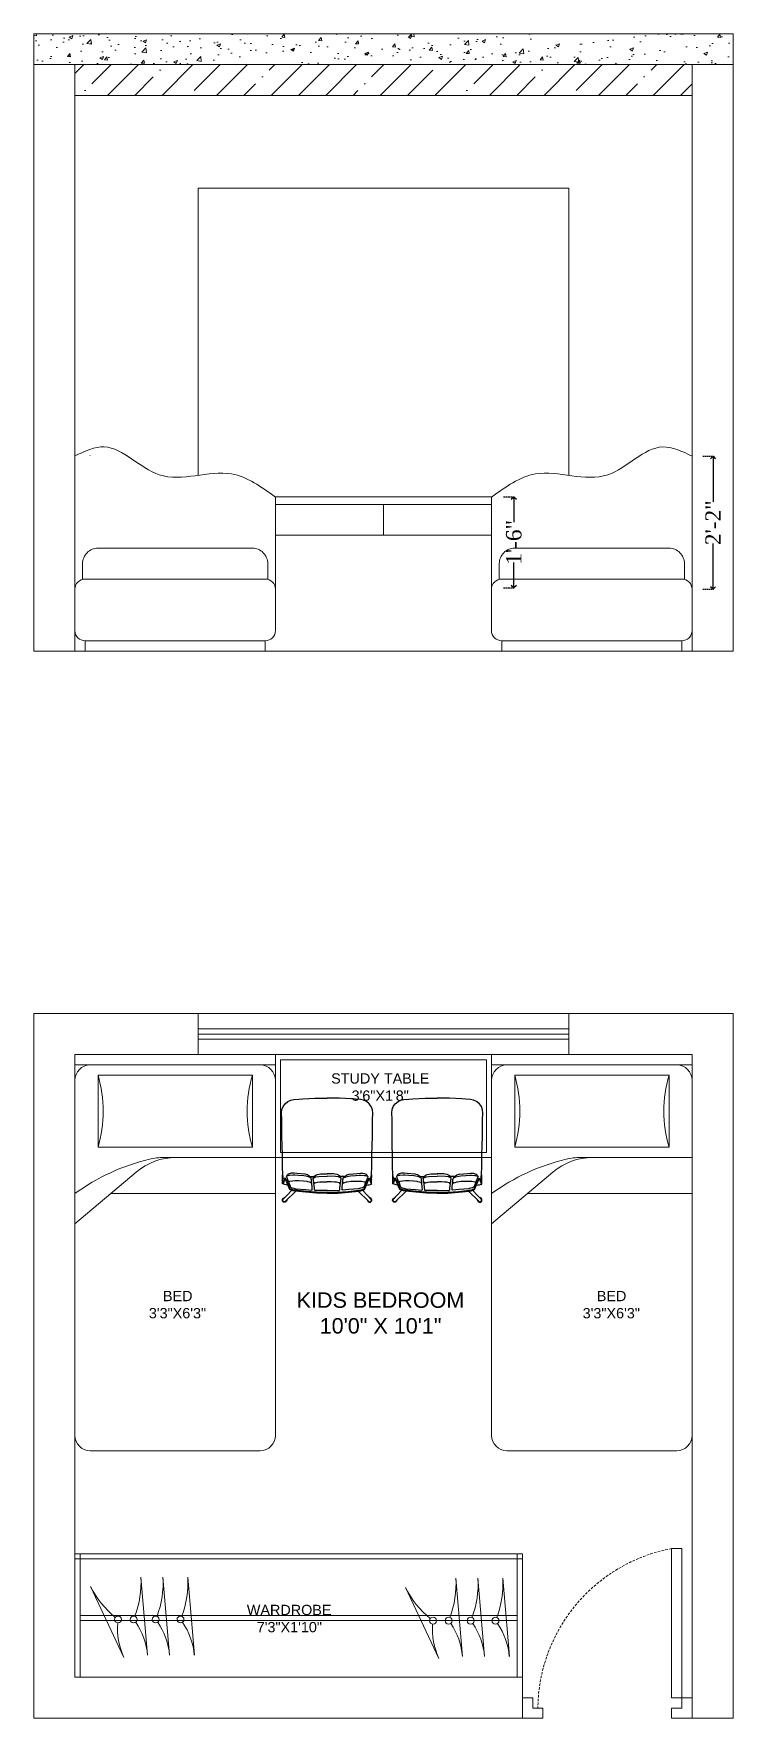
# Model space of a CAD drawing. Header units: inches. Extents: x 2744 to 7136, y -4349 to -2068.
# Drawn here: x 6348.7 to 6484.7, y -2395.6 to -2068.1 of the extents above; entities that cross this region are included whole.
import ezdxf

# ---------------------------------------------------------------- set-up
doc = ezdxf.new("R2010")
doc.units = ezdxf.units.IN
doc.header["$MEASUREMENT"] = 0
doc.header["$PDMODE"] = 32
doc.linetypes.add('DASHED', pattern=[1.5, 0.5, -0.25, 0.5, -0.25])
doc.linetypes.add('DASHED2', pattern=[0.375, 0.25, -0.125])
doc.layers.add('FURNI', color=140, linetype='Continuous', lineweight=18)
doc.layers.add('furniture', color=252, linetype='Continuous', lineweight=13)
doc.layers.add('HATCH', color=251, linetype='Continuous', lineweight=0, transparency=0.75)
doc.layers.add('line_cad-block.com', color=250, linetype='Continuous')
doc.styles.get("Standard").update_dxf_attribs({"font": 'arial.ttf'})
doc.styles.add('syf', font='sylfaen.ttf')
doc.dimstyles.new('MAIN DIM', dxfattribs={"dimtxt": 250, "dimasz": 120, "dimexe": 0.075, "dimexo": 0, "dimgap": 0.03, "dimtad": 0, "dimdec": 0, "dimzin": 0, "dimdsep": 46, "dimtxsty": 'syf', "dimblk": 'OPEN90', "dimcen": 0, "dimclrd": 256, "dimclre": 256, "dimclrt": 3, "dimazin": 0, "dimtfac": 1, "dimtdec": 0, "dimtofl": 0, "dimtmove": 0, "dimatfit": 3, "dimldrblk": 'ORIGIN', "dimfxl": 0, "dimtolj": 1, "dimtzin": 0, "dimarcsym": 0})

# ---------------------------------------------------------------- blocks, each defined once
blk = doc.blocks.new('ytdmn')
at = {"layer": 'FURNI', "color": 35}
blk.add_lwpolyline([(5048.31, -3231.59), (5048.31, -3260.59), (5050.31, -3260.59), (5050.31, -3231.59)], close=True, dxfattribs=at)
for points in [[(5019.31, -3264.59), (5023.31, -3264.59), (5023.31, -3262.59), (5021.31, -3262.59), (5021.31, -3260.59), (5019.31, -3260.59)], [(5052.31, -3264.59), (5048.31, -3264.59), (5048.31, -3262.59), (5050.31, -3262.59), (5050.31, -3260.59), (5052.31, -3260.59)]]:
    blk.add_lwpolyline(points, dxfattribs=at)
at = {"layer": 'FURNI', "color": 35, "linetype": 'DASHED'}
blk.add_arc((5054.24, -3262.97), 31.93, 100.7059, 179.3203, dxfattribs=at)
blk = doc.blocks.new('LEADCHAIR Executive 2014')
at = {"layer": 'line_cad-block.com', "color": 252, "true_color": 0x939598}
for points in [[(-239, 254), (-241, 256), (-243, 261), (-246, 264), (-249, 267), (-253, 268), (-257, 268), (-260, 267), (-264, 264), (-266, 261), (-267, 257), (-267, 253), (-266, 250), (-264, 246), (-260, 244), (-254, 240)], [(-186, 201), (-248, 262), (-251, 265), (-253, 265), (-256, 265), (-259, 265), (-262, 262), (-264, 260), (-265, 257), (-264, 254), (-264, 251), (-262, 249), (-241, 227), (-211, 196)], [(0, 214), (-64, 213), (-127, 208), (-190, 201), (-202, 199), (-211, 196), (-219, 194), (-223, 191), (-227, 184), (-247, 135), (-249, 131), (-251, 130), (-253, 131), (-255, 136), (-259, 147), (-262, 153), (-265, 159)], [(0, 210), (-63, 207), (-126, 203), (-190, 196), (-196, 195), (-204, 193), (-210, 192), (-216, 190), (-220, 188), (-223, 184), (-226, 176), (-245, 133), (-251, 124), (-253, 125), (-263, 146)], [(0, 214), (64, 213), (127, 208), (190, 201), (202, 199), (211, 196), (219, 194), (223, 191), (227, 184), (247, 135), (249, 131), (251, 130), (253, 131), (255, 136), (259, 147), (262, 153), (265, 159)], [(0, 210), (63, 207), (126, 203), (190, 196), (196, 195), (204, 193), (210, 192), (216, 190), (220, 188), (223, 184), (226, 176), (245, 133), (251, 124), (253, 125), (263, 146)], [(186, 201), (248, 262), (251, 265), (253, 265), (256, 265), (259, 265), (262, 262), (264, 260), (265, 257), (264, 254), (264, 251), (262, 249), (241, 227), (211, 196)], [(239, 254), (241, 256), (243, 261), (246, 264), (249, 267), (253, 268), (257, 268), (260, 267), (264, 264), (266, 261), (267, 257), (267, 253), (266, 250), (264, 246), (260, 244), (254, 240)], [(-256, 130), (-260, 128), (-262, 121), (-263, 116), (-265, 102), (-267, 55), (-267, -5), (-269, -78), (-270, -119), (-270, -168), (-270, -225), (-272, -265), (-270, -285), (-263, -303), (-251, -320), (-234, -334), (-217, -342), (-199, -346), (-170, -348), (-146, -350), (-73, -353), (0, -354)], [(-265, 159), (-265, 159), (-266, 159), (-266, 150), (-266, 142), (-266, 139), (-266, 104)], [(-263, 146), (-264, 146), (-264, 146), (-265, 145), (-265, 144), (-266, 131)], [(-234, 166), (-245, 164), (-252, 163), (-265, 159)], [(-98, 152), (-96, 152), (-93, 152), (-92, 152), (-93, 147), (-93, 143), (-94, 138), (-94, 134), (-95, 129), (-96, 124), (-96, 123), (-102, 120), (-107, 118), (-111, 116), (-128, 112), (-140, 110), (-170, 108), (-192, 107), (-204, 107), (-224, 108), (-229, 109), (-241, 113), (-244, 114), (-241, 121), (-237, 132), (-233, 142), (-232, 146), (-229, 151)], [(-96, 123), (-99, 119), (-107, 112), (-117, 105), (-131, 101), (-157, 98), (-180, 97), (-198, 95), (-214, 95), (-221, 97), (-227, 99), (-233, 101), (-237, 105), (-240, 108), (-242, 112), (-243, 113)], [(-92, 195), (-90, 194), (-89, 192), (-90, 180), (-92, 155), (-99, 151), (-106, 149), (-116, 146), (-120, 145), (-142, 142), (-168, 141), (-190, 141), (-206, 142), (-224, 145), (-230, 146), (-230, 147), (-228, 153), (-221, 173), (-219, 176), (-217, 178), (-210, 181), (-199, 184), (-193, 185), (-186, 187), (-130, 192), (-111, 193), (-92, 195)], [(-102, 115), (-89, 115)], [(-89, 115), (-86, 115), (-81, 114), (-73, 111)], [(-71, 153), (-76, 153), (-79, 152), (-80, 152), (-80, 149), (-81, 144), (-82, 136), (-83, 130), (-84, 124), (-67, 117), (-50, 115), (0, 113)], [(-84, 124), (-73, 110), (-68, 107), (-60, 103), (-48, 100), (-39, 99), (-34, 98), (0, 98)], [(0, 198), (-74, 197), (-74, 195), (-75, 193), (-76, 181), (-79, 156), (-78, 155), (-76, 154), (-71, 152), (-57, 148), (-44, 147), (-25, 146), (0, 146)], [(0, 198), (74, 197), (74, 195), (75, 193), (76, 181), (79, 156), (78, 155), (76, 154), (71, 152), (57, 148), (44, 147), (25, 146), (0, 146)], [(71, 153), (76, 153), (79, 152), (80, 152), (80, 149), (81, 144), (82, 136), (83, 130), (84, 124), (67, 117), (50, 115), (0, 113)], [(256, 130), (260, 128), (262, 121), (263, 116), (265, 102), (267, 55), (267, -5), (269, -78), (270, -119), (270, -168), (270, -225), (272, -265), (270, -285), (263, -303), (251, -320), (234, -334), (217, -342), (199, -346), (170, -348), (146, -350), (73, -353), (0, -354)], [(84, 124), (73, 110), (68, 107), (60, 103), (48, 100), (39, 99), (34, 98), (0, 98)], [(89, 115), (86, 115), (81, 114), (73, 111)], [(92, 195), (90, 194), (89, 192), (90, 180), (92, 155), (99, 151), (106, 149), (116, 146), (120, 145), (142, 142), (168, 141), (190, 141), (206, 142), (224, 145), (230, 146), (230, 147), (228, 153), (221, 173), (219, 176), (217, 178), (210, 181), (199, 184), (193, 185), (186, 187), (130, 192), (111, 193), (92, 195)], [(102, 115), (89, 115)], [(98, 152), (96, 152), (93, 152), (92, 152), (93, 147), (93, 143), (94, 138), (94, 134), (95, 129), (96, 124), (96, 123), (102, 120), (107, 118), (111, 116), (128, 112), (140, 110), (170, 108), (192, 107), (204, 107), (224, 108), (229, 109), (241, 113), (244, 114), (241, 121), (237, 132), (233, 142), (232, 146), (229, 151)], [(96, 123), (99, 119), (107, 112), (117, 105), (131, 101), (157, 98), (180, 97), (198, 95), (214, 95), (221, 97), (227, 99), (233, 101), (237, 105), (240, 108), (242, 112), (243, 113)], [(234, 166), (245, 164), (252, 163), (265, 159)], [(263, 146), (264, 146), (264, 146), (265, 145), (265, 144), (266, 131)], [(265, 159), (265, 159), (266, 159), (266, 150), (266, 142), (266, 139), (266, 104)]]:
    blk.add_lwpolyline(points, dxfattribs=at)
blk = doc.blocks.new('46u46 u')
at = {"layer": 'furniture', "color": 133, "lineweight": -2, "true_color": 0x84cdcc}
for p, q in [((1719223.22, 5855.25), (1719238.43, 5853.97)), ((1719223.22, 5850.43), (1719238.43, 5849.14)), ((1719223.22, 5846.14), (1719238.43, 5844.86)), ((1719222.81, 5841.56), (1719236.62, 5835.07))]:
    blk.add_line(p, q, dxfattribs=at)
for centre in [(1719230.18, 5852.56), (1719230.18, 5847.73), (1719230.18, 5843.45), (1719230.18, 5840.42)]:
    blk.add_circle(centre, 0.673, dxfattribs=at)
for centre, radius, start, end in [((1719222.13, 5842.1), 13.19, 55.3487, 85.2486), ((1719237.35, 5835.38), 18.62, 86.6903, 110.6016), ((1719222.13, 5837.28), 13.19, 55.3487, 85.2486), ((1719237.35, 5830.56), 18.62, 86.6903, 110.6016), ((1719222.13, 5833), 13.19, 55.3487, 85.2486), ((1719237.35, 5826.27), 18.62, 86.6903, 110.6016), ((1719228.44, 5853.49), 13.19, 244.7514, 274.6513), ((1719244.98, 5851.7), 18.62, 219.3984, 243.3097)]:
    blk.add_arc(centre, radius, start, end, dxfattribs=at)
blk = doc.blocks.new('fgn')
at = {"color": 0, "linetype": 'ByBlock'}
for p, q in [((5013.31, -3135.59), (5052.31, -3135.59)), ((5013.31, -3137.59), (5013.31, -3135.59)), ((5052.31, -3137.59), (5052.31, -3135.59)), ((5013.31, -3137.59), (5052.31, -3137.59)), ((5017.81, -3139.59), (5017.81, -3153.59)), ((5047.81, -3139.59), (5017.81, -3139.59)), ((5047.81, -3153.59), (5047.81, -3139.59)), ((5013.31, -3209.59), (5013.31, -3140.59)), ((5052.31, -3140.59), (5052.31, -3209.59)), ((5017.81, -3153.59), (5047.81, -3153.59)), ((5052.31, -3155.59), (5030.59, -3155.59)), ((5013.32, -3168.45), (5025.24, -3158.41)), ((5052.31, -3162.59), (5020.31, -3162.59)), ((5049.31, -3212.59), (5016.31, -3212.59))]:
    blk.add_line(p, q, dxfattribs=at)
for centre, radius, start, end in [((5016.31, -3140.59), 3, 90, 180), ((4993.81, -3146.59), 25, 343.7398, 16.2602), ((5071.81, -3146.59), 25, 163.7398, 196.2602), ((5049.31, -3140.59), 3, 0, 90), ((5037.24, -3195.51), 40.69, 103.3928, 126.0202), ((5032.97, -3167.59), 12, 90, 130.1059), ((5030.59, -3167.59), 12, 90, 103.3928), ((5016.31, -3209.59), 3, 180, 270), ((5049.31, -3209.59), 3, 270, 0)]:
    blk.add_arc(centre, radius, start, end, dxfattribs=at)
blk = doc.blocks.new('rtj')
at = {"color": 0, "linetype": 'ByBlock'}
for p, q in [((4932.31, -3135.59), (4971.31, -3135.59)), ((4932.31, -3137.59), (4932.31, -3135.59)), ((4971.31, -3137.59), (4971.31, -3135.59)), ((4932.31, -3137.59), (4971.31, -3137.59)), ((4936.81, -3139.59), (4936.81, -3153.59)), ((4966.81, -3139.59), (4936.81, -3139.59)), ((4966.81, -3153.59), (4966.81, -3139.59)), ((4932.31, -3209.59), (4932.31, -3140.59)), ((4971.31, -3140.59), (4971.31, -3209.59)), ((4936.81, -3153.59), (4966.81, -3153.59)), ((4971.31, -3155.59), (4949.59, -3155.59)), ((4932.32, -3168.45), (4944.24, -3158.41)), ((4971.31, -3162.59), (4939.31, -3162.59)), ((4968.31, -3212.59), (4935.31, -3212.59))]:
    blk.add_line(p, q, dxfattribs=at)
for centre, radius, start, end in [((4935.31, -3140.59), 3, 90, 180), ((4912.81, -3146.59), 25, 343.7398, 16.2602), ((4990.81, -3146.59), 25, 163.7398, 196.2602), ((4968.31, -3140.59), 3, 0, 90), ((4956.24, -3195.51), 40.69, 103.3928, 126.0202), ((4951.97, -3167.59), 12, 90, 130.1059), ((4949.59, -3167.59), 12, 90, 103.3928), ((4935.31, -3209.59), 3, 180, 270), ((4968.31, -3209.59), 3, 270, 0)]:
    blk.add_arc(centre, radius, start, end, dxfattribs=at)
blk = doc.blocks.new('_Open90')
at = {"color": 0, "linetype": 'ByBlock', "lineweight": -2}
for p, q in [((0, 0), (-1, 0)), ((-0.5, 0.5), (0, 0)), ((0, 0), (-0.5, -0.5))]:
    blk.add_line(p, q, dxfattribs=at)
blk = doc.blocks.new('*D63')
at = {"layer": 'Defpoints', "color": 0, "transparency": 16777216}
for p in [(6437.73, -2158.14), (6437.73, -2175.88), (6442.06, -2175.88)]:
    blk.add_point(p, dxfattribs=at)
at = {"layer": 'FURNI', "color": 253, "linetype": 'DASHED2', "lineweight": -2, "transparency": 16777216}
for p, q in [((6440.06, -2158.14), (6442.14, -2158.14)), ((6440.06, -2175.88), (6442.14, -2175.88))]:
    blk.add_line(p, q, dxfattribs=at)
at = {"layer": 'FURNI', "color": 253, "lineweight": -2, "transparency": 16777216}
for p, q in [((6442.06, -2159.14), (6442.06, -2163.11)), ((6442.06, -2174.88), (6442.06, -2170.91))]:
    blk.add_line(p, q, dxfattribs=at)
for p, rotation in [((6442.06, -2158.14), 90), ((6442.06, -2175.88), 270)]:
    blk.add_blockref('_Open90', p, dxfattribs=dict(at, rotation=rotation))
at = {"layer": 'FURNI', "color": 1, "transparency": 16777216, "insert": (6442.06, -2167.01), "char_height": 3, "attachment_point": 5, "rotation": 90, "style": 'syf'}
blk.add_mtext('\\A1;1\'-6"', dxfattribs=at)
blk = doc.blocks.new('_Origin')
at = {"color": 0, "linetype": 'ByBlock', "lineweight": -2}
blk.add_line((0, 0), (-1, 0), dxfattribs=at)
blk.add_circle((0, 0), 0.5, dxfattribs=at)
blk = doc.blocks.new('*D64')
at = {"layer": 'Defpoints', "color": 0, "transparency": 16777216}
for p in [(6476.73, -2150.25), (6476.73, -2176.14), (6480.79, -2176.14)]:
    blk.add_point(p, dxfattribs=at)
at = {"layer": 'FURNI', "color": 253, "linetype": 'DASHED2', "lineweight": -2, "transparency": 16777216}
for p, q in [((6478.79, -2150.25), (6480.87, -2150.25)), ((6478.79, -2176.14), (6480.87, -2176.14))]:
    blk.add_line(p, q, dxfattribs=at)
at = {"layer": 'FURNI', "color": 253, "lineweight": -2, "transparency": 16777216}
for p, q in [((6480.79, -2151.25), (6480.79, -2159.13)), ((6480.79, -2175.14), (6480.79, -2167.26))]:
    blk.add_line(p, q, dxfattribs=at)
for p, rotation in [((6480.79, -2150.25), 90), ((6480.79, -2176.14), 270)]:
    blk.add_blockref('_Open90', p, dxfattribs=dict(at, rotation=rotation))
at = {"layer": 'FURNI', "color": 1, "transparency": 16777216, "insert": (6480.79, -2163.2), "char_height": 3, "attachment_point": 5, "rotation": 90, "style": 'syf'}
blk.add_mtext('\\A1;2\'-2"', dxfattribs=at)

msp = doc.modelspace()

# ---------------------------------------------------------------- hatches: boundary and pattern name
at = {"layer": 'HATCH', "true_color": 0x939598, "transparency": 33554687}
h = msp.add_hatch(dxfattribs=at)
h.set_pattern_fill('AR-CONC', color=252)
h.set_pattern_definition([(50, (937.408, 480.963), (7.172602, -0.6275213), [0.75, -8.25]), (355, (937.408, 480.963), (-1.387513, 7.521921), [0.6, -6.6]), (100.45144, (938.0056, 480.911), (5.7850885, 6.8944), [0.637402, -7.011421]), (46.1842, (937.408, 482.963), (10.672413, -1.655193), [1.125, -12.375]), (96.63564, (938.297, 482.825), (9.34662, 9.741186), [0.956103, -10.517138]), (351.18416, (937.408, 482.963), (9.34662, 9.741186), [0.9, -9.9]), (21, (938.408, 482.463), (5.9690705, -4.026189), [0.75, -8.25]), (326, (938.408, 482.463), (2.433153, 7.2515005), [0.6, -6.6]), (71.45144, (938.905, 482.1276), (8.402224, 3.2253115), [0.637402, -7.011421]), (37.5, (937.408, 480.963), (0.1215986, 3.3289385), [0, -6.52, 0, -6.7, 0, -6.625]), (7.5, (937.408, 480.963), (2.6306954, 3.9441171), [0, -3.82, 0, -6.37, 0, -2.525]), (327.5, (935.178, 480.963), (5.3382244, -0.2255487), [0, -2.5, 0, -7.8, 0, -10.35]), (317.5, (934.178, 480.963), (5.8318617, 1.00105), [0, -3.25, 0, -5.18, 0, -7.35])])
h.paths.add_polyline_path([(6484.73, -2068.14), (6348.73, -2068.14), (6348.73, -2074.14), (6484.73, -2074.14)])
at = {"layer": 'HATCH', "true_color": 0xafd9aa, "transparency": 33554687}
h = msp.add_hatch(dxfattribs=at)
h.set_pattern_fill('ANSI35', color=9, scale=30)
h.set_pattern_definition([(45, (937.408, 480.963), (-5.303301, 5.303301), []), (45, (942.711, 480.963), (-5.303301, 5.303301), [9.375, -1.875, 0, -1.875])])
h.paths.add_polyline_path([(6476.73, -2074.14), (6356.73, -2074.14), (6356.73, -2080.14), (6476.73, -2080.14)])

# ---------------------------------------------------------------- linework, layer by layer
at = {"layer": 'FURNI', "color": 18, "true_color": 0x000000}
for p, q in [((6348.73, -2188.14), (6348.73, -2068.14)), ((6348.73, -2068.14), (6484.73, -2068.14)), ((6484.73, -2188.14), (6484.73, -2068.14)), ((6348.73, -2074.14), (6484.73, -2074.14)), ((6356.73, -2188.14), (6356.73, -2074.14)), ((6476.73, -2188.14), (6476.73, -2074.14)), ((6356.73, -2080.14), (6476.73, -2080.14)), ((6395.73, -2159.64), (6437.73, -2159.64)), ((6416.73, -2165.64), (6416.73, -2159.64)), ((6395.73, -2165.64), (6437.73, -2165.64)), ((6348.73, -2188.14), (6484.73, -2188.14)), ((6348.73, -2395.59), (6348.73, -2258.59)), ((6348.73, -2258.59), (6484.73, -2258.59)), ((6484.73, -2258.59), (6484.73, -2395.59)), ((6356.73, -2387.59), (6356.73, -2266.59)), ((6356.73, -2266.59), (6476.73, -2266.59)), ((6476.73, -2266.59), (6476.73, -2395.59)), ((6357.73, -2387.59), (6357.73, -2363.59)), ((6442.73, -2387.59), (6442.73, -2363.59)), ((6443.73, -2387.59), (6443.73, -2363.59)), ((6443.73, -2395.59), (6443.73, -2387.59)), ((6348.73, -2395.59), (6443.73, -2395.59)), ((6476.73, -2395.59), (6484.73, -2395.59))]:
    msp.add_line(p, q, dxfattribs=at)
at = {"layer": 'FURNI', "color": 143, "true_color": 0x7aafdf}
for p, q in [((6380.73, -2266.59), (6380.73, -2258.59)), ((6452.73, -2266.59), (6452.73, -2258.59)), ((6380.73, -2261.59), (6452.73, -2261.59)), ((6380.73, -2262.59), (6452.73, -2262.59)), ((6380.73, -2263.59), (6452.73, -2263.59)), ((6348.73, -2395.59), (6348.73, -2387.59))]:
    msp.add_line(p, q, dxfattribs=at)
at = {"layer": 'FURNI', "color": 252, "true_color": 0x939598}
for p, q in [((6357.73, -2375.59), (6442.73, -2375.59)), ((6357.73, -2376.59), (6442.73, -2376.59))]:
    msp.add_line(p, q, dxfattribs=at)
at = {"layer": 'FURNI', "color": 18, "true_color": 0x000000}
for points in [[(6380.73, -2153.98), (6380.73, -2098.14), (6452.73, -2098.14), (6452.73, -2153.98)], [(6356.73, -2150.18), (6356.73, -2174.14)], [(6476.73, -2174.14), (6476.73, -2150.25)], [(6437.73, -2158.14), (6395.61, -2158.14)], [(6395.73, -2176.14), (6395.73, -2158.14)], [(6437.85, -2158.14), (6395.73, -2158.14)], [(6437.73, -2158.14), (6437.73, -2175.88)], [(6358.73, -2186.14), (6358.73, -2188.14), (6393.73, -2188.14), (6393.73, -2186.14)], [(6439.73, -2186.14), (6439.73, -2188.14), (6474.73, -2188.14), (6474.73, -2186.14)], [(6356.73, -2363.59), (6443.73, -2363.59)], [(6356.73, -2364.59), (6443.73, -2364.59)], [(6356.73, -2387.59), (6443.73, -2387.59)]]:
    msp.add_lwpolyline(points, dxfattribs=at)
for points in [[(6359.73, -2150.14, 0.006373), (6359.65, -2150.14, 0.006373)], [(6358.23, -2174.2), (6358.23, -2171.14, -0.414214), (6361.23, -2168.14), (6391.23, -2168.14, -0.414214), (6394.23, -2171.14), (6394.23, -2174.2)], [(6439.23, -2174.2), (6439.23, -2171.14, -0.414214), (6442.23, -2168.14), (6472.23, -2168.14, -0.414214), (6475.23, -2171.14), (6475.23, -2174.21)]]:
    msp.add_lwpolyline(points, format="xyb", dxfattribs=at)
for points in [[(6356.73, -2176.14), (6356.73, -2184.14, 0.414214), (6358.73, -2186.14), (6393.73, -2186.14, 0.414214), (6395.73, -2184.14), (6395.73, -2176.14, 0.414214), (6393.73, -2174.14), (6358.73, -2174.14, 0.414214)], [(6437.71, -2176.14), (6437.71, -2184.14, 0.414214), (6439.71, -2186.14), (6474.71, -2186.14, 0.414214), (6476.71, -2184.14), (6476.71, -2176.14, 0.414214), (6474.71, -2174.14), (6439.71, -2174.14, 0.414214)]]:
    msp.add_lwpolyline(points, format="xyb", close=True, dxfattribs=at)
at = {"layer": 'FURNI', "color": 143, "true_color": 0x7aafdf}
msp.add_lwpolyline([(6380.73, -2258.59), (6452.73, -2258.59), (6452.73, -2266.59), (6380.73, -2266.59)], close=True, dxfattribs=at)
at = {"layer": 'FURNI', "color": 35}
for points in [[(6395.73, -2266.59), (6437.73, -2266.59), (6437.73, -2286.59), (6395.73, -2286.59)], [(6396.73, -2267.59), (6436.73, -2267.59), (6436.73, -2285.59), (6396.73, -2285.59)]]:
    msp.add_lwpolyline(points, close=True, dxfattribs=at)
at = {"layer": 'FURNI', "color": 18, "true_color": 0x000000}
for points in [[(6395.73, -2158.23), (6387.18, -2153.72), (6373.14, -2153.88), (6362.46, -2148.46), (6356.73, -2150.18)], [(6437.73, -2158.23), (6446.27, -2153.72), (6460.32, -2153.88), (6471, -2148.46), (6476.73, -2150.25)]]:
    msp.add_spline(points, degree=3, dxfattribs=at)

# ---------------------------------------------------------------- block references
at = {"color": 18, "lineweight": 9, "true_color": 0x000000, "xscale": -0.03255662233685245, "yscale": 0.03255662233685245, "zscale": 0.03255662233685245, "rotation": 179.9645304322863}
for p in [(6405.77, -2286.56), (6427.18, -2286.56)]:
    msp.add_blockref('LEADCHAIR Executive 2014', p, dxfattribs=at)
at = {"lineweight": 9, "xscale": -1, "rotation": 270}
for p in [(524.71, -1721606.56), (585.94, -1721606.79)]:
    msp.add_blockref('46u46 u', p, dxfattribs=at)
at = {"layer": 'FURNI', "color": 18, "true_color": 0x000000}
for name in ['rtj', 'fgn', 'ytdmn']:
    msp.add_blockref(name, (1424.42, 869), dxfattribs=at)

# ---------------------------------------------------------------- texts
at = {"layer": 'FURNI', "color": 177, "true_color": 0x293189, "char_height": 2, "attachment_point": 1}
for s, insert in [('\\pi32.42492;STUDY TABLE\\P\\pi36.39491;3\'6"X1\'8"', (6374.13, -2270.22)), ('\\pi39.13979;BED \\P\\pi36.39491;3\'3"X6\'3"', (6334.72, -2312.51)), ('\\pi39.13979;BED \\P\\pi36.39491;3\'3"X6\'3"', (6419.05, -2312.51)), ('\\pi33.7005;WARDROBE\\P\\pi35.62547;7\'3"X1\'10"', (6356.46, -2373.53))]:
    msp.add_mtext_dynamic_manual_height_columns(s, width=83.6711, gutter_width=1, heights=[0], dxfattribs=dict(at, insert=insert))
at = {"layer": 'FURNI', "color": 240, "true_color": 0xed1f24, "insert": (6374, -2312.8), "char_height": 3, "attachment_point": 1}
msp.add_mtext_dynamic_manual_height_columns('\\pi25.84716;KIDS BEDROOM\\P\\pi30.31953;10\'0" X 10\'1"', width=83.6711, gutter_width=1, heights=[0], dxfattribs=at)

# ---------------------------------------------------------------- dimensions: what is measured, and where the dimension line sits
at = {"layer": 'FURNI', "color": 18, "true_color": 0x000000}
for base, p1, p2, picture, middle in [((6480.79, -2176.14), (6476.73, -2150.25), (6476.73, -2176.14), '*D64', (6480.79, -2163.2)), ((6442.06, -2175.88), (6437.73, -2158.14), (6437.73, -2175.88), '*D63', (6442.06, -2167.01))]:
    dim = msp.add_linear_dim(base=base, p1=p1, p2=p2, angle=90, dimstyle='MAIN DIM', override={"dimtxt": 3, "dimasz": 1, "dimlunit": 4, "dimclrd": 253, "dimclre": 253, "dimclrt": 1, "dimfxl": 2, "dimfxlon": 1, "dimarcsym": 1}, dxfattribs=at)
    dim.commit()
    dim.dimension.update_dxf_attribs({"geometry": picture, "text_midpoint": middle})

doc.saveas('drawing.dxf')
